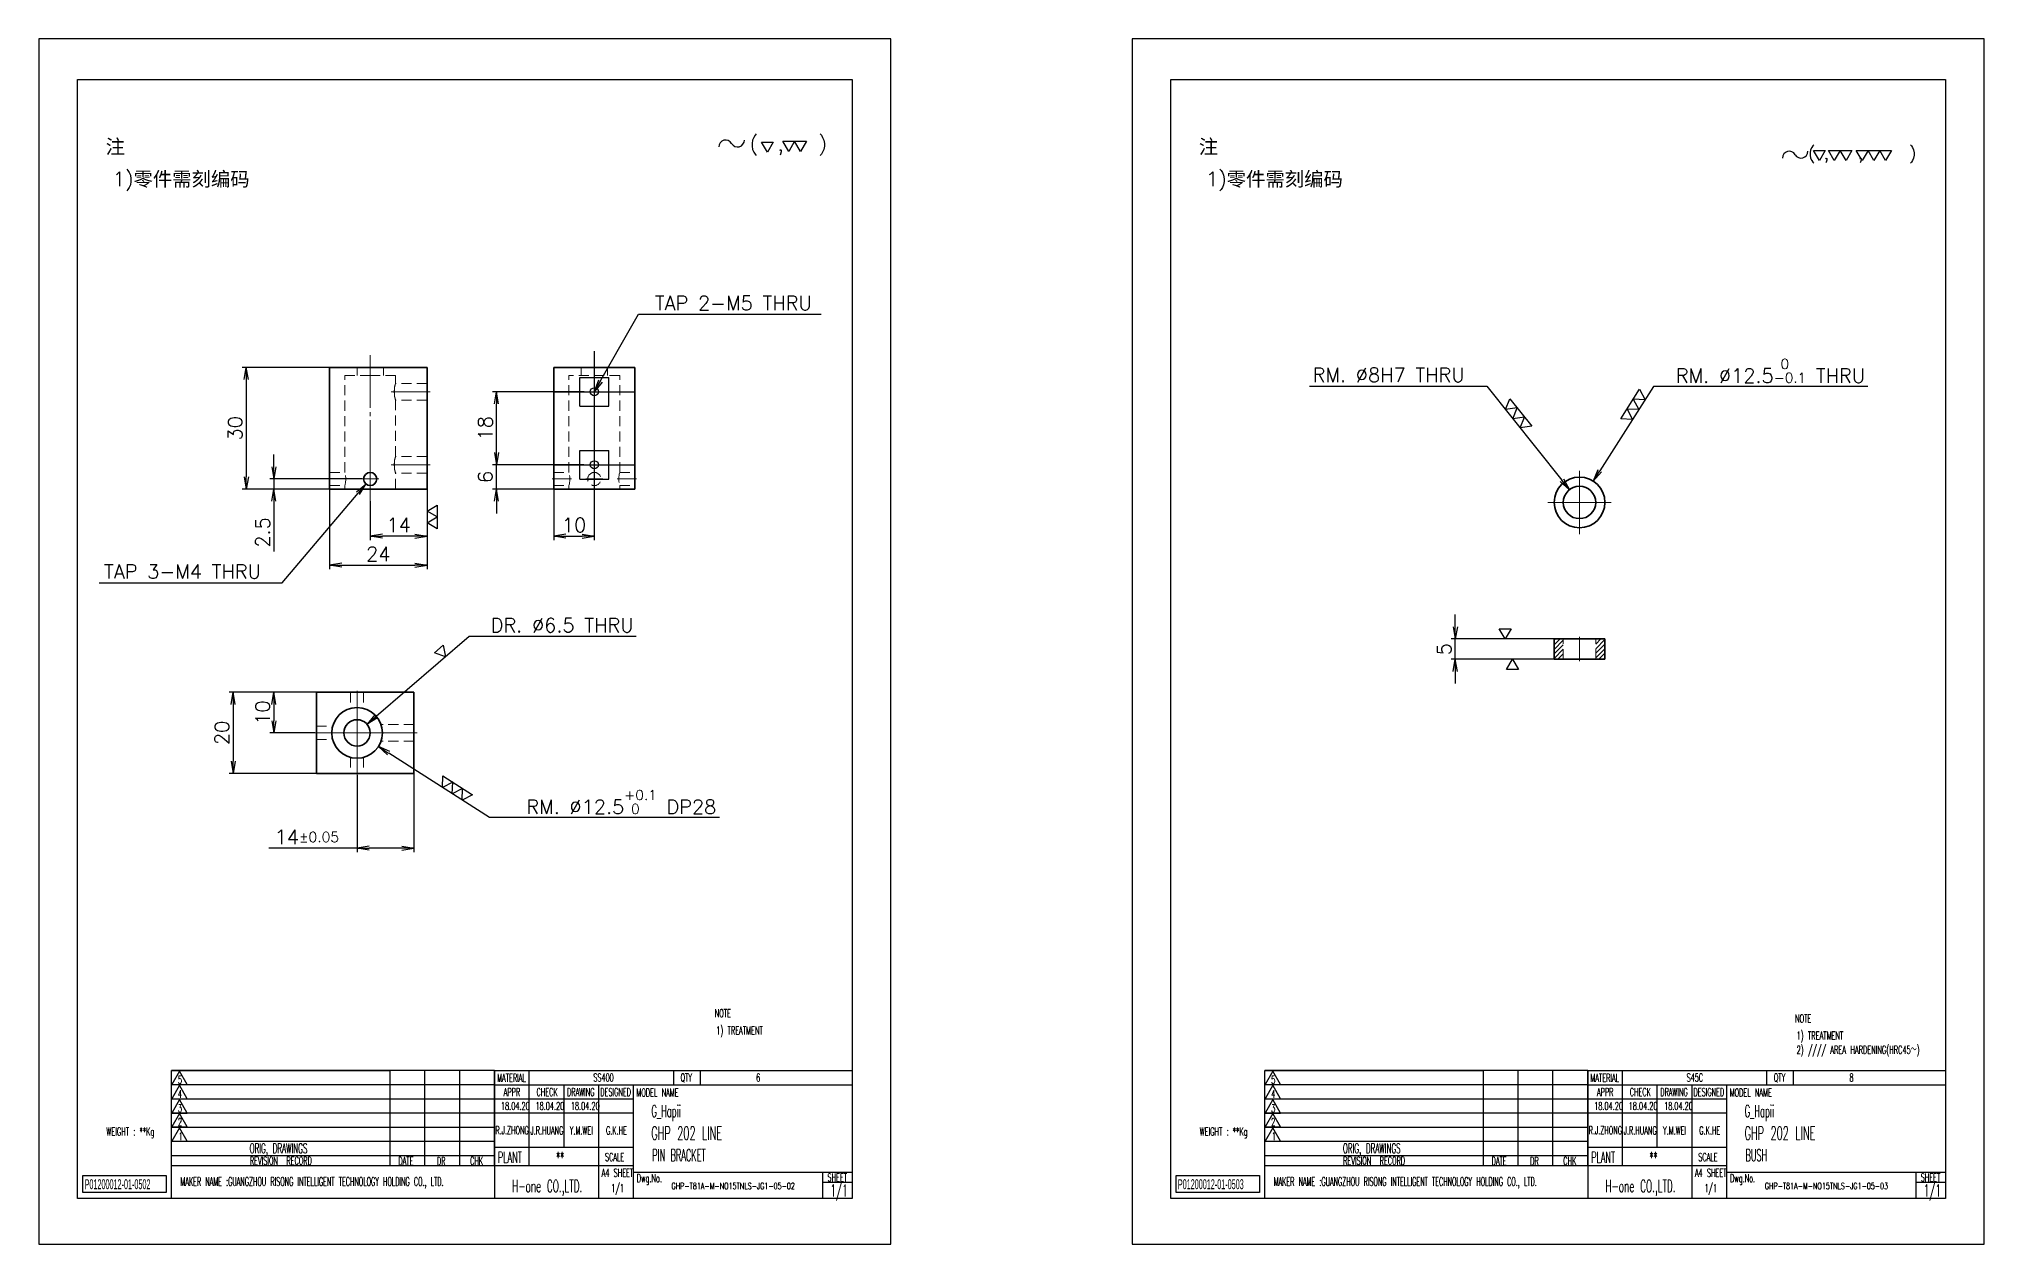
# Model space of a CAD drawing. Header units: millimetres. Extents: x 9439 to 18429, y 1498 to 3280.
# Drawn here: x 12506.3 to 12985.8, y 1498.1 to 1795.1 of the extents above; entities that cross this region are included whole.
import ezdxf
from ezdxf.enums import TextEntityAlignment as Align

# ---------------------------------------------------------------- set-up
doc = ezdxf.new("R2010")
doc.units = ezdxf.units.MM
doc.linetypes.add('CENTER-HOKUTO', pattern=[23, 20, -1, 1, -1])
doc.linetypes.add('HIDDEN-HOKUTO', pattern=[3.8, 2.5, -1.3])
doc.layers.add('AM_7', color=2, linetype='CENTER-HOKUTO', lineweight=30)
doc.layers.add('AM_HID', color=1, linetype='HIDDEN-HOKUTO', lineweight=25)
doc.layers.add('title_frame', color=7, linetype='Continuous')
doc.layers.add('word_dim', color=253, linetype='Continuous')
doc.styles.add('MX_NOTE_STANDARD', font='txt.shx', dxfattribs={"bigfont": 'bigfont.shx'})
doc.styles.get("Standard").update_dxf_attribs({"font": 'romans.shx', "bigfont": 'bigfont.shx'})
doc.dimstyles.new('RS1-1', dxfattribs={"dimtxt": 3.5, "dimasz": 3, "dimexe": 1, "dimexo": 0, "dimgap": 1, "dimtad": 3, "dimdsep": 46, "dimtxsty": 'Standard', "dimblk1": 'OPEN', "dimblk2": 'OPEN', "dimsah": 1, "dimcen": 0, "dimclrd": 256, "dimclre": 256, "dimclrt": 3, "dimazin": 2, "dimtfac": 1, "dimtmove": 0, "dimatfit": 3, "dimldrblk": 'OPEN', "dimfxl": 0, "dimtolj": 1, "dimtzin": 0, "dimarcsym": 0})

# ---------------------------------------------------------------- blocks, each defined once
blk = doc.blocks.new('A$C0CE446BE')
at = {"layer": 'title_frame'}
for p, q in [((-167.83, 0), (-167.83, 31.5)), ((-167.83, 31.5), (-113.92, 31.5)), ((-88.2, 31.5), (-167.83, 31.5)), ((-165.84, 31.38), (-167.72, 28.05)), ((-163.97, 28.05), (-165.84, 31.38)), ((-113.92, 8), (-113.92, 31.5)), ((-105.35, 8), (-105.35, 31.5)), ((-105.35, 8), (-105.35, 31.5)), ((-96.78, 8), (-96.78, 31.5)), ((-96.78, 8), (-96.78, 31.5)), ((-88.2, 8), (-88.2, 31.5)), ((-88.2, 31.5), (-88.2, 0)), ((-88.2, 31.5), (-88.2, 0)), ((-88.2, 31.5), (0, 31.5)), ((-79.62, 8), (-79.62, 31.5)), ((-44.1, 31.5), (-44.1, 28)), ((-37.53, 31.5), (-37.53, 28)), ((-113.92, 28), (-167.83, 28)), ((-88.2, 28), (-167.83, 28)), ((-113.92, 24.5), (-167.83, 24.5)), ((-88.2, 24.5), (-167.83, 24.5)), ((-167.72, 28.05), (-163.97, 28.05)), ((-165.84, 27.9), (-167.72, 24.58)), ((-167.72, 24.58), (-163.97, 24.58)), ((-165.84, 24.37), (-167.72, 21.05)), ((-163.97, 24.58), (-165.84, 27.9)), ((-163.97, 21.05), (-165.84, 24.37)), ((-88.2, 28), (0, 28)), ((-53.9, 24.5), (-88.2, 24.5)), ((-71.05, 12.6), (-71.05, 28)), ((-62.47, 0), (-62.47, 28)), ((-53.9, 0), (-53.9, 28)), ((-113.92, 21), (-167.83, 21)), ((-88.2, 21), (-167.83, 21)), ((-167.72, 21.05), (-163.97, 21.05)), ((-165.84, 20.96), (-167.72, 17.63)), ((-163.97, 17.63), (-165.84, 20.96)), ((-53.9, 21), (-88.2, 21)), ((-113.92, 17.5), (-167.83, 17.5)), ((-88.2, 17.5), (-167.83, 17.5)), ((-167.72, 17.63), (-163.97, 17.63)), ((-165.84, 17.43), (-167.72, 14.1)), ((-163.97, 14.1), (-165.84, 17.43)), ((-113.92, 14), (-167.83, 14)), ((-88.2, 14), (-167.83, 14)), ((-113.92, 10.5), (-167.83, 10.5)), ((-88.2, 10.5), (-167.83, 10.5)), ((-167.72, 14.1), (-163.97, 14.1)), ((-88.2, 12.6), (-53.9, 12.6)), ((-88.2, 8), (-167.83, 8)), ((-53.9, 8), (-88.2, 8)), ((-53.9, 6.5), (0, 6.5)), ((-7.35, 6.5), (-7.35, 0)), ((0, 0), (-167.83, 0)), ((-7.35, 4), (0, 4))]:
    blk.add_line(p, q, dxfattribs=at)
at = {"layer": 'title_frame', "color": 3, "style": 'MX_NOTE_STANDARD', "width": 0.5341}
for s, height, p in [('5', 1.92, (-166.24, 28.28)), ('MATERIAL', 1.973, (-87.53, 28.71)), ('QTY', 1.973, (-42.33, 28.8)), ('4', 1.92, (-166.24, 24.8)), ('APPR', 1.973, (-85.93, 25.24)), ('CHECK', 1.973, (-77.84, 25.24)), ('DRAWING', 1.973, (-70.32, 25.24)), ('DESIGNED', 1.973, (-62.13, 25.24)), ('MODEL NAME', 1.973, (-53.2, 25.09)), ('3', 1.92, (-166.24, 21.27)), ('2', 1.92, (-166.24, 17.86)), ('1', 1.92, (-166.04, 14.33)), ('ORIG, DRAWINGS', 2.4112, (-148.55, 11.16)), ('REVISION  RECORD', 1.9728, (-148.5, 8.32)), ('DATE', 1.973, (-111.89, 8.24)), ('DR', 1.973, (-102.39, 8.23)), ('CHK', 1.973, (-94.22, 8.27)), ('SCALE', 1.973, (-60.95, 9.22)), ('MAKER NAME :GUANGZHOU RISONG INTELLIGENT TECHNOLOGY HOLDING CO., LTD.', 2.16, (-165.6, 3.07)), ('A4 SHEET', 1.973, (-61.77, 5.32))]:
    blk.add_text(s, height=height, dxfattribs=at).set_placement(p)
blk = doc.blocks.new('A$C4356167B')
at = {"layer": 'word_dim', "ltscale": 2}
blk.add_blockref('A$C0CE446BE', (0, 0), dxfattribs=at)
at = {"layer": 'title_frame', "color": 3, "style": 'MX_NOTE_STANDARD', "width": 0.5341}
for s, height, p in [('PLANT', 2.74, (-87.36, 8.77)), ('Dwg.No.', 1.973, (-53.11, 3.98))]:
    blk.add_text(s, height=height, dxfattribs=at).set_placement(p)
blk = doc.blocks.new('_Open')
at = {"color": 0, "lineweight": -2}
for p, q in [((-1, 0.17), (0, 0)), ((-1, -0.17), (0, 0)), ((0, 0), (-1, 0))]:
    blk.add_line(p, q, dxfattribs=at)
blk = doc.blocks.new('*D44')
at = {"layer": 'DEFPOINTS', "color": 0, "linetype": 'Continuous', "ltscale": 2}
for p in [(12883.56, 1684.02), (12888.55, 1677.77)]:
    blk.add_point(p, dxfattribs=at)
at = {"layer": 'word_dim', "linetype": 'Continuous', "lineweight": -2, "ltscale": 2}
for p, q in [((12819.49, 1709.57), (12863.19, 1709.57)), ((12863.19, 1709.57), (12881.69, 1686.37))]:
    blk.add_line(p, q, dxfattribs=at)
at = {"layer": 'word_dim', "linetype": 'Continuous', "lineweight": -2, "ltscale": 2, "xscale": 3, "yscale": 3, "zscale": 3, "rotation": 308.5687595008991}
blk.add_blockref('_Open', (12883.56, 1684.02), dxfattribs=at)
at = {"layer": 'word_dim', "color": 3, "linetype": 'Continuous', "ltscale": 2, "insert": (12839.01, 1712.32), "char_height": 3.5, "attachment_point": 5}
blk.add_mtext('\\A1;RM. ∅8H7 THRU', dxfattribs=at)
blk = doc.blocks.new('shiage3')
at = {"layer": 'word_dim', "color": 3, "linetype": 'Continuous'}
for p, q in [((-1.44, 2.5), (7.22, 2.5)), ((0, 0), (-1.44, 2.5)), ((1.44, 2.5), (0, 0)), ((2.89, 0), (1.44, 2.5)), ((4.33, 2.5), (2.89, 0)), ((5.77, 0), (4.33, 2.5)), ((7.22, 2.5), (5.77, 0))]:
    blk.add_line(p, q, dxfattribs=at)
blk = doc.blocks.new('*D45')
at = {"layer": 'DEFPOINTS', "color": 0, "linetype": 'Continuous', "ltscale": 2}
for p in [(12855.43, 1647.25), (12879.81, 1647.25), (12879.81, 1642.25)]:
    blk.add_point(p, dxfattribs=at)
at = {"layer": 'word_dim', "linetype": 'Continuous', "lineweight": -2, "ltscale": 2}
for p, q in [((12855.43, 1650.25), (12855.43, 1653.25)), ((12879.81, 1647.25), (12854.43, 1647.25)), ((12855.43, 1642.25), (12855.43, 1647.25)), ((12879.81, 1642.25), (12854.43, 1642.25)), ((12855.43, 1639.25), (12855.43, 1636.25))]:
    blk.add_line(p, q, dxfattribs=at)
at = {"layer": 'word_dim', "linetype": 'Continuous', "lineweight": -2, "ltscale": 2, "xscale": 3, "yscale": 3, "zscale": 3}
for p, rotation in [((12855.43, 1647.25), 270), ((12855.43, 1642.25), 90)]:
    blk.add_blockref('_Open', p, dxfattribs=dict(at, rotation=rotation))
at = {"layer": 'word_dim', "color": 3, "linetype": 'Continuous', "ltscale": 2, "insert": (12852.68, 1644.75), "char_height": 3.5, "attachment_point": 5, "rotation": 90}
blk.add_mtext('\\A1;5', dxfattribs=at)
blk = doc.blocks.new('shiage0')
at = {"layer": 'word_dim', "color": 3, "linetype": 'Continuous'}
for centre, start, end in [((1.69, 0), 30, 180), ((4.61, 1.69), 210, 0)]:
    blk.add_arc(centre, 1.69, start, end, dxfattribs=at)
blk = doc.blocks.new('10')
at = {"layer": 'title_frame', "color": 3, "linetype": 'Continuous'}
for points in [[(9.63, 2.65), (8.18, 5.15), (11.07, 5.15)], [(13.31, 2.65), (11.86, 5.15), (17.64, 5.15), (16.2, 2.65), (14.75, 5.15)], [(20.17, 2.65), (18.73, 5.15), (27.4, 5.15), (25.95, 2.65), (24.51, 5.15), (23.06, 2.65), (21.62, 5.15)]]:
    blk.add_lwpolyline(points, close=True, dxfattribs=at)
blk.add_blockref('shiage0', (0.52, 3.24), dxfattribs=at)
blk.add_text('( ,   ,     )', height=3, dxfattribs=at).set_placement((6.84, 2.97))
blk = doc.blocks.new('*D67')
at = {"layer": 'DEFPOINTS', "color": 0, "linetype": 'Continuous', "ltscale": 2}
for p in [(12889.42, 1686.16), (12882.69, 1675.62)]:
    blk.add_point(p, dxfattribs=at)
at = {"layer": 'word_dim', "linetype": 'Continuous', "lineweight": -2, "ltscale": 2}
for p, q in [((12904.27, 1709.46), (12891.03, 1688.69)), ((12957.15, 1709.46), (12904.27, 1709.46))]:
    blk.add_line(p, q, dxfattribs=at)
at = {"layer": 'word_dim', "linetype": 'Continuous', "lineweight": -2, "ltscale": 2, "xscale": 3, "yscale": 3, "zscale": 3, "rotation": 237.475317692293}
blk.add_blockref('_Open', (12889.42, 1686.16), dxfattribs=at)
at = {"layer": 'word_dim', "color": 3, "linetype": 'Continuous', "ltscale": 2, "insert": (12933.12, 1713.32), "char_height": 3.5, "attachment_point": 5}
blk.add_mtext('RM. ∅12.5{\\H2.450000;\\S 0^ -0.1;} THRU', dxfattribs=at)
blk = doc.blocks.new('*D72')
at = {"layer": 'DEFPOINTS', "color": 0, "linetype": 'Continuous', "ltscale": 2}
for p in [(12577.97, 1714.17), (12557.43, 1684.17), (12577.97, 1684.17)]:
    blk.add_point(p, dxfattribs=at)
at = {"layer": 'word_dim', "linetype": 'Continuous', "lineweight": -2, "ltscale": 2}
for p, q in [((12577.97, 1714.17), (12556.43, 1714.17)), ((12557.43, 1711.17), (12557.43, 1687.17)), ((12577.97, 1684.17), (12556.43, 1684.17))]:
    blk.add_line(p, q, dxfattribs=at)
at = {"layer": 'word_dim', "linetype": 'Continuous', "lineweight": -2, "ltscale": 2, "xscale": 3, "yscale": 3, "zscale": 3}
for p, rotation in [((12557.43, 1714.17), 90), ((12557.43, 1684.17), 270)]:
    blk.add_blockref('_Open', p, dxfattribs=dict(at, rotation=rotation))
at = {"layer": 'word_dim', "color": 3, "linetype": 'Continuous', "ltscale": 2, "insert": (12554.68, 1699.17), "char_height": 3.5, "attachment_point": 5, "rotation": 90}
blk.add_mtext('\\A1;30', dxfattribs=at)
blk = doc.blocks.new('*D73')
at = {"layer": 'DEFPOINTS', "color": 0, "linetype": 'Continuous', "ltscale": 2}
for p in [(12577.97, 1684.17), (12601.97, 1684.17), (12601.97, 1665.43)]:
    blk.add_point(p, dxfattribs=at)
at = {"layer": 'word_dim', "linetype": 'Continuous', "lineweight": -2, "ltscale": 2}
for p, q in [((12577.97, 1684.17), (12577.97, 1664.43)), ((12601.97, 1684.17), (12601.97, 1664.43)), ((12580.97, 1665.43), (12598.97, 1665.43))]:
    blk.add_line(p, q, dxfattribs=at)
at = {"layer": 'word_dim', "linetype": 'Continuous', "lineweight": -2, "ltscale": 2, "xscale": 3, "yscale": 3, "zscale": 3, "rotation": 180}
blk.add_blockref('_Open', (12577.97, 1665.43), dxfattribs=at)
at = {"layer": 'word_dim', "linetype": 'Continuous', "lineweight": -2, "ltscale": 2, "xscale": 3, "yscale": 3, "zscale": 3}
blk.add_blockref('_Open', (12601.97, 1665.43), dxfattribs=at)
at = {"layer": 'word_dim', "color": 3, "linetype": 'Continuous', "ltscale": 2, "insert": (12589.97, 1668.18), "char_height": 3.5, "attachment_point": 5}
blk.add_mtext('\\A1;24', dxfattribs=at)
blk = doc.blocks.new('*D74')
at = {"layer": 'DEFPOINTS', "color": 0, "linetype": 'Continuous', "ltscale": 2}
for p in [(12574.73, 1634.1), (12554.18, 1614.1), (12574.73, 1614.1)]:
    blk.add_point(p, dxfattribs=at)
at = {"layer": 'word_dim', "linetype": 'Continuous', "lineweight": -2, "ltscale": 2}
for p, q in [((12574.73, 1634.1), (12553.18, 1634.1)), ((12554.18, 1631.1), (12554.18, 1617.1)), ((12574.73, 1614.1), (12553.18, 1614.1))]:
    blk.add_line(p, q, dxfattribs=at)
at = {"layer": 'word_dim', "linetype": 'Continuous', "lineweight": -2, "ltscale": 2, "xscale": 3, "yscale": 3, "zscale": 3}
for p, rotation in [((12554.18, 1634.1), 90), ((12554.18, 1614.1), 270)]:
    blk.add_blockref('_Open', p, dxfattribs=dict(at, rotation=rotation))
at = {"layer": 'word_dim', "color": 3, "linetype": 'Continuous', "ltscale": 2, "insert": (12551.43, 1624.1), "char_height": 3.5, "attachment_point": 5, "rotation": 90}
blk.add_mtext('\\A1;20', dxfattribs=at)
blk = doc.blocks.new('*D75')
at = {"layer": 'DEFPOINTS', "color": 0, "linetype": 'Continuous', "ltscale": 2}
for p in [(12564.22, 1684.17), (12577.97, 1684.17), (12585.87, 1686.67)]:
    blk.add_point(p, dxfattribs=at)
at = {"layer": 'word_dim', "linetype": 'Continuous', "lineweight": -2, "ltscale": 2}
for p, q in [((12564.22, 1689.67), (12564.22, 1692.67)), ((12585.87, 1686.67), (12563.22, 1686.67)), ((12577.97, 1684.17), (12563.22, 1684.17)), ((12564.22, 1686.67), (12564.22, 1684.17)), ((12564.22, 1681.17), (12564.22, 1668.84))]:
    blk.add_line(p, q, dxfattribs=at)
at = {"layer": 'word_dim', "linetype": 'Continuous', "lineweight": -2, "ltscale": 2, "xscale": 3, "yscale": 3, "zscale": 3}
for p, rotation in [((12564.22, 1686.67), 270), ((12564.22, 1684.17), 90)]:
    blk.add_blockref('_Open', p, dxfattribs=dict(at, rotation=rotation))
at = {"layer": 'word_dim', "color": 3, "linetype": 'Continuous', "ltscale": 2, "insert": (12561.47, 1673.5), "char_height": 3.5, "attachment_point": 5, "rotation": 90}
blk.add_mtext('\\A1;2.5', dxfattribs=at)
blk = doc.blocks.new('*D76')
at = {"layer": 'DEFPOINTS', "color": 0, "linetype": 'Continuous', "ltscale": 2}
for p in [(12601.97, 1684.17), (12587.97, 1681.17), (12587.97, 1672.59)]:
    blk.add_point(p, dxfattribs=at)
at = {"layer": 'word_dim', "linetype": 'Continuous', "lineweight": -2, "ltscale": 2}
for p, q in [((12601.97, 1684.17), (12601.97, 1671.59)), ((12587.97, 1681.17), (12587.97, 1671.59)), ((12598.97, 1672.59), (12590.97, 1672.59))]:
    blk.add_line(p, q, dxfattribs=at)
at = {"layer": 'word_dim', "linetype": 'Continuous', "lineweight": -2, "ltscale": 2, "xscale": 3, "yscale": 3, "zscale": 3, "rotation": 180}
blk.add_blockref('_Open', (12587.97, 1672.59), dxfattribs=at)
at = {"layer": 'word_dim', "linetype": 'Continuous', "lineweight": -2, "ltscale": 2, "xscale": 3, "yscale": 3, "zscale": 3}
blk.add_blockref('_Open', (12601.97, 1672.59), dxfattribs=at)
at = {"layer": 'word_dim', "color": 3, "linetype": 'Continuous', "ltscale": 2, "insert": (12594.97, 1675.34), "char_height": 3.5, "attachment_point": 5}
blk.add_mtext('\\A1;14', dxfattribs=at)
blk = doc.blocks.new('*D77')
at = {"layer": 'DEFPOINTS', "color": 0, "linetype": 'Continuous', "ltscale": 2}
for p in [(12589.02, 1687.91), (12586.92, 1685.43)]:
    blk.add_point(p, dxfattribs=at)
at = {"layer": 'word_dim', "linetype": 'Continuous', "lineweight": -2, "ltscale": 2}
for p, q in [((12566.3, 1661.11), (12584.98, 1683.15)), ((12521.19, 1661.11), (12566.3, 1661.11))]:
    blk.add_line(p, q, dxfattribs=at)
at = {"layer": 'word_dim', "linetype": 'Continuous', "lineweight": -2, "ltscale": 2, "xscale": 3, "yscale": 3, "zscale": 3, "rotation": 49.70920562624523}
blk.add_blockref('_Open', (12586.92, 1685.43), dxfattribs=at)
at = {"layer": 'word_dim', "color": 3, "linetype": 'Continuous', "ltscale": 2, "insert": (12541.7, 1663.86), "char_height": 3.5, "attachment_point": 5}
blk.add_mtext('\\A1;TAP 3-M4 THRU', dxfattribs=at)
blk = doc.blocks.new('*D78')
at = {"layer": 'DEFPOINTS', "color": 0, "linetype": 'Continuous', "ltscale": 2}
for p in [(12633.21, 1690.88), (12643.21, 1682.29), (12643.21, 1672.59)]:
    blk.add_point(p, dxfattribs=at)
at = {"layer": 'word_dim', "linetype": 'Continuous', "lineweight": -2, "ltscale": 2}
for p, q in [((12633.21, 1690.88), (12633.21, 1671.59)), ((12643.21, 1682.29), (12643.21, 1671.59)), ((12636.21, 1672.59), (12640.21, 1672.59))]:
    blk.add_line(p, q, dxfattribs=at)
at = {"layer": 'word_dim', "linetype": 'Continuous', "lineweight": -2, "ltscale": 2, "xscale": 3, "yscale": 3, "zscale": 3, "rotation": 180}
blk.add_blockref('_Open', (12633.21, 1672.59), dxfattribs=at)
at = {"layer": 'word_dim', "linetype": 'Continuous', "lineweight": -2, "ltscale": 2, "xscale": 3, "yscale": 3, "zscale": 3}
blk.add_blockref('_Open', (12643.21, 1672.59), dxfattribs=at)
at = {"layer": 'word_dim', "color": 3, "linetype": 'Continuous', "ltscale": 2, "insert": (12638.21, 1675.34), "char_height": 3.5, "attachment_point": 5}
blk.add_mtext('\\A1;10', dxfattribs=at)
blk = doc.blocks.new('*D79')
at = {"layer": 'DEFPOINTS', "color": 0, "linetype": 'Continuous', "ltscale": 2}
for p in [(12619.09, 1708.17), (12640.74, 1708.17), (12640.59, 1690.17)]:
    blk.add_point(p, dxfattribs=at)
at = {"layer": 'word_dim', "linetype": 'Continuous', "lineweight": -2, "ltscale": 2}
for p, q in [((12640.74, 1708.17), (12618.09, 1708.17)), ((12619.09, 1693.17), (12619.09, 1705.17)), ((12640.59, 1690.17), (12618.09, 1690.17))]:
    blk.add_line(p, q, dxfattribs=at)
at = {"layer": 'word_dim', "linetype": 'Continuous', "lineweight": -2, "ltscale": 2, "xscale": 3, "yscale": 3, "zscale": 3}
for p, rotation in [((12619.09, 1708.17), 90), ((12619.09, 1690.17), 270)]:
    blk.add_blockref('_Open', p, dxfattribs=dict(at, rotation=rotation))
at = {"layer": 'word_dim', "color": 3, "linetype": 'Continuous', "ltscale": 2, "insert": (12616.34, 1699.17), "char_height": 3.5, "attachment_point": 5, "rotation": 90}
blk.add_mtext('\\A1;18', dxfattribs=at)
blk = doc.blocks.new('*D69')
at = {"layer": 'DEFPOINTS', "color": 0, "linetype": 'Continuous', "ltscale": 2}
for p in [(12619.09, 1690.17), (12640.53, 1690.17), (12633.21, 1684.17)]:
    blk.add_point(p, dxfattribs=at)
at = {"layer": 'word_dim', "linetype": 'Continuous', "lineweight": -2, "ltscale": 2}
for p, q in [((12619.09, 1693.17), (12619.09, 1696.17)), ((12640.53, 1690.17), (12618.09, 1690.17)), ((12619.09, 1684.17), (12619.09, 1690.17)), ((12633.21, 1684.17), (12618.09, 1684.17)), ((12619.09, 1681.17), (12619.09, 1678.17))]:
    blk.add_line(p, q, dxfattribs=at)
at = {"layer": 'word_dim', "linetype": 'Continuous', "lineweight": -2, "ltscale": 2, "xscale": 3, "yscale": 3, "zscale": 3}
for p, rotation in [((12619.09, 1690.17), 270), ((12619.09, 1684.17), 90)]:
    blk.add_blockref('_Open', p, dxfattribs=dict(at, rotation=rotation))
at = {"layer": 'word_dim', "color": 3, "linetype": 'Continuous', "ltscale": 2, "insert": (12616.34, 1687.17), "char_height": 3.5, "attachment_point": 5, "rotation": 90}
blk.add_mtext('\\A1;6', dxfattribs=at)
blk = doc.blocks.new('MARK_M5BOLT')
at = {"color": 3, "linetype": 'Continuous'}
for p, q in [((-1.77, -1.77), (-1.77, 1.77)), ((-1.77, 1.77), (1.77, 1.77)), ((1.77, -1.77), (1.77, 1.77)), ((-1.77, -1.77), (1.77, -1.77))]:
    blk.add_line(p, q, dxfattribs=at)
blk.add_circle((0, 0), 0.5, dxfattribs=at)
blk = doc.blocks.new('MARK_CENTER')
at = {"color": 2, "linetype": 'CENTER-HOKUTO'}
for p, q in [((0, 10), (0, -10)), ((-10, 0), (10, 0))]:
    blk.add_line(p, q, dxfattribs=at)
blk = doc.blocks.new('*D70')
at = {"layer": 'DEFPOINTS', "color": 0, "linetype": 'Continuous', "ltscale": 2}
for p in [(12584.73, 1613.7), (12598.73, 1614.1), (12584.73, 1595.68)]:
    blk.add_point(p, dxfattribs=at)
at = {"layer": 'word_dim', "linetype": 'Continuous', "lineweight": -2, "ltscale": 2}
for p, q in [((12584.73, 1613.7), (12584.73, 1594.68)), ((12598.73, 1614.1), (12598.73, 1594.68)), ((12584.73, 1595.68), (12562.98, 1595.68)), ((12595.73, 1595.68), (12587.73, 1595.68))]:
    blk.add_line(p, q, dxfattribs=at)
at = {"layer": 'word_dim', "linetype": 'Continuous', "lineweight": -2, "ltscale": 2, "xscale": 3, "yscale": 3, "zscale": 3, "rotation": 180}
blk.add_blockref('_Open', (12584.73, 1595.68), dxfattribs=at)
at = {"layer": 'word_dim', "linetype": 'Continuous', "lineweight": -2, "ltscale": 2, "xscale": 3, "yscale": 3, "zscale": 3}
blk.add_blockref('_Open', (12598.73, 1595.68), dxfattribs=at)
at = {"layer": 'word_dim', "color": 3, "linetype": 'Continuous', "ltscale": 2, "insert": (12572.35, 1598.43), "char_height": 3.5, "attachment_point": 5}
blk.add_mtext('\\A1;14{\\H0.715x;%%p0.05}', dxfattribs=at)
blk = doc.blocks.new('*D71')
at = {"layer": 'DEFPOINTS', "color": 0, "linetype": 'Continuous', "ltscale": 2}
for p in [(12574.73, 1634.1), (12564.2, 1624.1), (12574.33, 1624.1)]:
    blk.add_point(p, dxfattribs=at)
at = {"layer": 'word_dim', "linetype": 'Continuous', "lineweight": -2, "ltscale": 2}
for p, q in [((12574.73, 1634.1), (12563.2, 1634.1)), ((12564.2, 1631.1), (12564.2, 1627.1)), ((12574.33, 1624.1), (12563.2, 1624.1))]:
    blk.add_line(p, q, dxfattribs=at)
at = {"layer": 'word_dim', "linetype": 'Continuous', "lineweight": -2, "ltscale": 2, "xscale": 3, "yscale": 3, "zscale": 3}
for p, rotation in [((12564.2, 1634.1), 90), ((12564.2, 1624.1), 270)]:
    blk.add_blockref('_Open', p, dxfattribs=dict(at, rotation=rotation))
at = {"layer": 'word_dim', "color": 3, "linetype": 'Continuous', "ltscale": 2, "insert": (12561.45, 1629.1), "char_height": 3.5, "attachment_point": 5, "rotation": 90}
blk.add_mtext('\\A1;10', dxfattribs=at)
blk = doc.blocks.new('11')
at = {"layer": 'title_frame', "color": 3, "linetype": 'Continuous'}
for points in [[(15.1, 3.38), (13.66, 5.88), (16.55, 5.88)], [(20.38, 3.57), (18.93, 6.07), (24.71, 6.07), (23.27, 3.57), (21.82, 6.07)]]:
    blk.add_lwpolyline(points, close=True, dxfattribs=at)
blk.add_blockref('shiage0', (3.13, 4.67), dxfattribs=at)
blk.add_text('(  ,   )', height=3.5, dxfattribs=at).set_placement((10.71, 3.7))
blk = doc.blocks.new('*D68')
at = {"layer": 'DEFPOINTS', "color": 0, "linetype": 'Continuous', "ltscale": 2}
for p in [(12579.46, 1627.47), (12589.99, 1620.73)]:
    blk.add_point(p, dxfattribs=at)
at = {"layer": 'word_dim', "linetype": 'Continuous', "lineweight": -2, "ltscale": 2}
for p, q in [((12617.34, 1603.23), (12592.52, 1619.11)), ((12674.06, 1603.23), (12617.34, 1603.23))]:
    blk.add_line(p, q, dxfattribs=at)
at = {"layer": 'word_dim', "linetype": 'Continuous', "lineweight": -2, "ltscale": 2, "xscale": 3, "yscale": 3, "zscale": 3, "rotation": 147.3821685483726}
blk.add_blockref('_Open', (12589.99, 1620.73), dxfattribs=at)
at = {"layer": 'word_dim', "color": 3, "linetype": 'Continuous', "ltscale": 2, "insert": (12649.86, 1607.08), "char_height": 3.5, "attachment_point": 5}
blk.add_mtext('RM. ∅12.5{\\H2.450000;\\S+0.1^  0;} DP28', dxfattribs=at)
blk = doc.blocks.new('*D106')
at = {"layer": 'DEFPOINTS', "color": 0, "linetype": 'Continuous', "ltscale": 2}
for p in [(12587.19, 1626.22), (12582.27, 1621.98)]:
    blk.add_point(p, dxfattribs=at)
at = {"layer": 'word_dim', "linetype": 'Continuous', "lineweight": -2, "ltscale": 2}
for p, q in [((12612.34, 1647.88), (12589.46, 1628.17)), ((12653.54, 1647.88), (12612.34, 1647.88))]:
    blk.add_line(p, q, dxfattribs=at)
at = {"layer": 'word_dim', "linetype": 'Continuous', "lineweight": -2, "ltscale": 2, "xscale": 3, "yscale": 3, "zscale": 3, "rotation": 220.7308954447989}
blk.add_blockref('_Open', (12587.19, 1626.22), dxfattribs=at)
at = {"layer": 'word_dim', "color": 3, "linetype": 'Continuous', "ltscale": 2, "insert": (12635.28, 1650.63), "char_height": 3.5, "attachment_point": 5}
blk.add_mtext('\\A1;DR. ∅6.5 THRU', dxfattribs=at)
blk = doc.blocks.new('shiage1')
at = {"layer": 'word_dim', "color": 3, "linetype": 'Continuous'}
for p, q in [((0, 0), (-1.44, 2.5)), ((-1.44, 2.5), (1.44, 2.5)), ((1.44, 2.5), (0, 0))]:
    blk.add_line(p, q, dxfattribs=at)

msp = doc.modelspace()

# ---------------------------------------------------------------- hatches: boundary and pattern name
at = {"layer": 'word_dim', "linetype": 'Continuous', "ltscale": 2}
h = msp.add_hatch(dxfattribs=at)
h.set_pattern_fill('ANSI31', color=256, scale=0.25, style=0)
h.set_pattern_definition([(45, (0, -8.6722), (-0.561266008, 0.561266008), [])])
h.paths.add_polyline_path([(12882.055, 1647.255), (12879.805, 1647.255), (12879.805, 1642.255), (12882.055, 1642.255)])
h.paths.add_polyline_path([(12892.305, 1647.255), (12890.055, 1647.255), (12890.055, 1642.255), (12892.305, 1642.255)])

# ---------------------------------------------------------------- linework, layer by layer
at = {"color": 7, "lineweight": 35}
for p, q in [((12577.973, 1714.171), (12601.973, 1714.171)), ((12577.973, 1684.171), (12577.973, 1714.171)), ((12601.973, 1714.171), (12601.973, 1684.171)), ((12633.213, 1714.171), (12633.213, 1684.171)), ((12633.213, 1714.171), (12653.213, 1714.171)), ((12653.213, 1714.171), (12653.213, 1684.171)), ((12601.973, 1684.171), (12577.973, 1684.171)), ((12633.213, 1684.171), (12653.213, 1684.171)), ((12598.729, 1634.096), (12574.729, 1634.096)), ((12574.729, 1634.096), (12574.729, 1614.096)), ((12598.729, 1634.096), (12598.729, 1614.096)), ((12598.729, 1614.096), (12574.729, 1614.096))]:
    msp.add_line(p, q, dxfattribs=at)
at = {"color": 7, "lineweight": 35, "ltscale": 0.125}
for p, q in [((12879.805, 1642.255), (12879.805, 1647.255)), ((12892.305, 1642.255), (12892.305, 1647.255))]:
    msp.add_line(p, q, dxfattribs=at)
at = {"color": 7, "lineweight": 35, "ltscale": 0.3}
for p, q in [((12892.305, 1647.255), (12879.805, 1647.255)), ((12892.305, 1642.255), (12879.805, 1642.255))]:
    msp.add_line(p, q, dxfattribs=at)
at = {"color": 7, "lineweight": 35}
for centre, radius in [((12587.973, 1686.671), 1.621), ((12886.055, 1680.895), 6.25), ((12886.055, 1680.895), 4), ((12584.729, 1624.096), 6.25), ((12584.729, 1624.096), 3.25)]:
    msp.add_circle(centre, radius, dxfattribs=at)
at = {"layer": 'AM_7', "color": 2, "lineweight": 13}
for p, q in [((12587.973, 1681.171), (12587.973, 1717.171)), ((12643.213, 1681.171), (12643.213, 1717.171)), ((12602.779, 1708.171), (12593.103, 1708.171)), ((12645.9, 1708.171), (12640.526, 1708.171)), ((12643.213, 1710.858), (12643.213, 1705.484)), ((12643.213, 1692.858), (12643.213, 1687.484)), ((12587.973, 1688.779), (12587.973, 1684.564)), ((12602.779, 1690.171), (12593.103, 1690.171)), ((12645.9, 1690.171), (12640.526, 1690.171)), ((12643.213, 1688.779), (12643.213, 1684.564)), ((12886.055, 1688.695), (12886.055, 1673.095)), ((12577.577, 1686.671), (12582.332, 1686.671)), ((12590.08, 1686.671), (12585.865, 1686.671)), ((12632.817, 1686.671), (12637.572, 1686.671)), ((12645.32, 1686.671), (12641.106, 1686.671)), ((12648.854, 1686.671), (12653.609, 1686.671)), ((12893.855, 1680.895), (12878.255, 1680.895)), ((12886.055, 1641.755), (12886.055, 1647.755)), ((12584.729, 1634.493), (12584.729, 1629.736)), ((12584.729, 1632.221), (12584.729, 1615.971)), ((12574.332, 1624.096), (12579.089, 1624.096)), ((12592.854, 1624.096), (12576.604, 1624.096)), ((12599.529, 1624.096), (12589.929, 1624.096)), ((12584.729, 1618.456), (12584.729, 1613.699))]:
    msp.add_line(p, q, dxfattribs=at)
at = {"layer": 'AM_HID', "color": 1, "lineweight": 13}
for p, q in [((12587.973, 1712.171), (12581.723, 1712.171)), ((12581.723, 1688.292), (12581.723, 1712.171)), ((12584.723, 1712.171), (12584.723, 1714.171)), ((12594.223, 1712.171), (12587.973, 1712.171)), ((12591.223, 1712.171), (12591.223, 1714.171)), ((12594.223, 1710.238), (12594.223, 1712.171)), ((12636.963, 1688.292), (12636.963, 1712.171)), ((12649.463, 1712.171), (12636.963, 1712.171)), ((12639.963, 1712.171), (12639.963, 1714.171)), ((12646.463, 1712.171), (12646.463, 1714.171)), ((12649.463, 1688.292), (12649.463, 1712.171)), ((12593.973, 1709.271), (12593.973, 1707.071)), ((12593.973, 1709.271), (12593.973, 1707.071)), ((12601.973, 1710.238), (12594.223, 1710.238)), ((12601.973, 1706.104), (12594.223, 1706.104)), ((12594.223, 1692.238), (12594.223, 1706.104)), ((12577.973, 1688.292), (12581.723, 1688.292)), ((12593.973, 1691.271), (12593.973, 1689.071)), ((12593.973, 1691.271), (12593.973, 1689.071)), ((12601.973, 1692.238), (12594.223, 1692.238)), ((12601.973, 1688.104), (12594.223, 1688.104)), ((12594.223, 1684.171), (12594.223, 1688.104)), ((12633.213, 1688.292), (12636.963, 1688.292)), ((12649.463, 1688.292), (12653.213, 1688.292)), ((12577.973, 1685.05), (12581.723, 1685.05)), ((12581.723, 1684.171), (12581.723, 1685.05)), ((12633.213, 1685.05), (12636.963, 1685.05)), ((12636.963, 1684.171), (12636.963, 1685.05)), ((12649.463, 1684.171), (12649.463, 1685.05)), ((12649.463, 1685.05), (12653.213, 1685.05)), ((12882.055, 1642.255), (12882.055, 1647.255)), ((12890.055, 1642.255), (12890.055, 1647.255)), ((12583.108, 1634.096), (12583.108, 1630.132)), ((12586.35, 1634.096), (12586.35, 1630.132)), ((12574.729, 1625.717), (12578.693, 1625.717)), ((12590.665, 1626.052), (12590.729, 1626.163)), ((12590.665, 1626.052), (12590.729, 1626.163)), ((12590.729, 1626.163), (12590.729, 1625.846)), ((12590.729, 1626.163), (12590.729, 1625.846)), ((12598.729, 1626.163), (12590.729, 1626.163)), ((12598.729, 1626.163), (12590.729, 1626.163)), ((12574.729, 1622.475), (12578.693, 1622.475)), ((12590.665, 1622.14), (12590.729, 1622.029)), ((12590.665, 1622.14), (12590.729, 1622.029)), ((12590.729, 1622.346), (12590.729, 1622.029)), ((12590.729, 1622.346), (12590.729, 1622.029)), ((12598.729, 1622.029), (12590.729, 1622.029)), ((12598.729, 1622.029), (12590.729, 1622.029)), ((12583.108, 1618.06), (12583.108, 1614.096)), ((12586.35, 1618.06), (12586.35, 1614.096))]:
    msp.add_line(p, q, dxfattribs=at)
for centre, radius, start, end in [((12603.376, 1708.171), 9.467, 173.32806, 186.67305), ((12603.376, 1708.171), 9.467, 173.32695, 186.67194), ((12601.096, 1707.942), 7.246, 161.52764, 169.43124), ((12601.096, 1707.942), 7.246, 161.52764, 169.43124), ((12601.096, 1708.4), 7.246, 190.56876, 198.47236), ((12601.096, 1708.4), 7.246, 190.56876, 198.47236), ((12575.685, 1686.671), 6.25, 344.97089, 15.02864), ((12575.685, 1686.671), 6.25, 344.97136, 15.02911), ((12603.376, 1690.171), 9.467, 173.32806, 186.67305), ((12603.376, 1690.171), 9.467, 173.32695, 186.67194), ((12601.096, 1689.942), 7.246, 161.52764, 169.43124), ((12601.096, 1689.942), 7.246, 161.52764, 169.43124), ((12601.096, 1690.4), 7.246, 190.56876, 198.47236), ((12601.096, 1690.4), 7.246, 190.56876, 198.47236), ((12630.925, 1686.671), 6.25, 344.97136, 15.02911), ((12630.925, 1686.671), 6.25, 344.97136, 15.02911), ((12643.213, 1686.671), 1.621, 110.83564, 69.17071), ((12643.213, 1686.671), 1.621, 69.17071, 110.83564), ((12655.5, 1686.671), 6.25, 164.9709, 195.02864), ((12655.5, 1686.671), 6.25, 164.9709, 195.02864)]:
    msp.add_arc(centre, radius, start, end, dxfattribs=at)
at = {"layer": 'title_frame'}
for p, q in [((12515.804, 1785.121), (12706.804, 1785.121)), ((12515.804, 1509.371), (12515.804, 1785.121)), ((12520.804, 1785.121), (12706.804, 1785.121)), ((12706.804, 1785.121), (12706.804, 1509.371)), ((12785.283, 1785.121), (12976.283, 1785.121)), ((12785.283, 1509.371), (12785.283, 1785.121)), ((12790.283, 1785.121), (12976.283, 1785.121)), ((12976.283, 1785.121), (12976.283, 1509.371)), ((12618.604, 1540.871), (12618.604, 1537.371)), ((12888.083, 1540.871), (12888.083, 1537.371)), ((12517.158, 1515.061), (12537.685, 1515.061)), ((12517.158, 1510.861), (12517.158, 1515.061)), ((12537.685, 1510.861), (12517.158, 1510.861)), ((12537.685, 1515.061), (12537.685, 1510.861)), ((12786.637, 1515.061), (12807.165, 1515.061)), ((12786.637, 1510.861), (12786.637, 1515.061)), ((12807.165, 1510.861), (12786.637, 1510.861)), ((12807.165, 1515.061), (12807.165, 1510.861)), ((12706.804, 1509.371), (12515.804, 1509.371)), ((12706.804, 1509.371), (12652.904, 1509.371)), ((12706.804, 1509.371), (12652.904, 1509.371)), ((12976.283, 1509.371), (12785.283, 1509.371)), ((12976.283, 1509.371), (12922.383, 1509.371)), ((12976.283, 1509.371), (12922.383, 1509.371))]:
    msp.add_line(p, q, dxfattribs=at)
at = {"layer": 'title_frame', "color": 4}
for points in [[(12506.304, 1498.121), (12716.304, 1498.121), (12716.304, 1795.121), (12506.304, 1795.121)], [(12775.783, 1498.121), (12985.783, 1498.121), (12985.783, 1795.121), (12775.783, 1795.121)]]:
    msp.add_lwpolyline(points, close=True, dxfattribs=at)
at = {"layer": 'word_dim', "color": 3, "linetype": 'Continuous', "ltscale": 2}
for points in [[(12601.973, 1678.754), (12604.476, 1680.199), (12604.476, 1674.419), (12601.973, 1675.864), (12604.476, 1677.309)], [(12867.726, 1647.255), (12866.281, 1649.757), (12869.171, 1649.757)], [(12869.531, 1642.255), (12870.976, 1639.752), (12868.086, 1639.752)]]:
    msp.add_lwpolyline(points, close=True, dxfattribs=at)

# ---------------------------------------------------------------- block references
at = {"layer": 'word_dim', "linetype": 'Continuous', "ltscale": 2}
for name, p in [('11', (12670.774, 1763.829)), ('10', (12935.547, 1762.502))]:
    msp.add_blockref(name, p, dxfattribs=at)
at = {"layer": 'word_dim', "color": 2, "linetype": 'CENTER-HOKUTO', "ltscale": 2}
for p in [(12643.213, 1708.171), (12643.213, 1690.171)]:
    msp.add_blockref('MARK_CENTER', p, dxfattribs=at)
at = {"layer": 'word_dim', "color": 3, "linetype": 'Continuous', "ltscale": 2, "xscale": 2, "yscale": 2, "zscale": 2}
msp.add_blockref('MARK_M5BOLT', (12643.213, 1708.171), dxfattribs=at)
at = {"layer": 'word_dim', "color": 3, "linetype": 'Continuous', "ltscale": 2}
for name, p, rotation in [('shiage3', (12899.1, 1701.351), 57.47531769227821), ('shiage3', (12867.826, 1703.755), 308.5687595009048), ('shiage1', (12606.516, 1642.857), 40.73089544478481), ('shiage3', (12605.749, 1610.644), 327.3821685483836)]:
    msp.add_blockref(name, p, dxfattribs=dict(at, rotation=rotation))
at = {"layer": 'word_dim', "color": 3, "linetype": 'CENTER-HOKUTO', "ltscale": 2, "xscale": 2, "yscale": 2, "zscale": 2}
msp.add_blockref('MARK_M5BOLT', (12643.213, 1690.171), dxfattribs=at)
at = {"layer": 'word_dim', "ltscale": 2}
for p in [(12706.804, 1509.371), (12976.283, 1509.371)]:
    msp.add_blockref('A$C4356167B', p, dxfattribs=at)

# ---------------------------------------------------------------- texts
at = {"ltscale": 2, "char_height": 3.5, "attachment_point": 1}
for s, insert, width in [('{\\fSimSun|b0|i0|c134|p2;\\C3;注}', (12522.745, 1770.328), 10.36469), ('{\\fSimSun|b0|i0|c134|p2;\\C3;注}', (12792.224, 1770.328), 10.36469), ('{\\Fromans,bigfont|c134;\\C3;1)\\fSimSun|b0|i0|c134|p2;零件需刻编码}', (12524.504, 1762.342), 96.90613), ('{\\Fromans,bigfont|c134;\\C3;1)\\fSimSun|b0|i0|c134|p2;零件需刻编码}', (12793.984, 1762.342), 96.90613)]:
    msp.add_mtext(s, dxfattribs=dict(at, insert=insert, width=width))
at = {"linetype": 'Continuous', "char_height": 3, "width": 50.9, "attachment_point": 4}
for insert in [(12657.281, 1530.392), (12926.76, 1530.392)]:
    msp.add_mtext('{\\W0.5;\\C3;G_Hapii }', dxfattribs=dict(at, insert=insert))
at = {"color": 3, "linetype": 'Continuous', "char_height": 1.6, "width": 37.13137, "attachment_point": 1}
for s, insert in [('{\\W0.65;GHP-T81A-M-NO15TNLS-JG1-05-02}', (12662.236, 1513.234)), ('{\\W0.65;GHP-T81A-M-NO15TNLS-JG1-05-03}', (12931.716, 1513.234))]:
    msp.add_mtext(s, dxfattribs=dict(at, insert=insert))
at = {"layer": 'title_frame', "color": 3, "style": 'MX_NOTE_STANDARD'}
for s, height, width, p in [('NOTE', 2, 0.5341, (12672.878, 1554.005)), ('NOTE', 1.96, 0.545, (12672.878, 1554.005)), ('NOTE', 1.96, 0.545, (12672.878, 1554.005)), ('NOTE', 2, 0.5341, (12939.192, 1552.727)), ('NOTE', 1.96, 0.545, (12939.192, 1552.727)), ('NOTE', 1.96, 0.545, (12939.192, 1552.727)), ('1) TREATMENT', 2, 0.5341, (12673.267, 1549.782)), ('1) TREATMENT', 1.96, 0.545, (12673.267, 1549.782)), ('1) TREATMENT', 1.96, 0.545, (12673.267, 1549.782)), ('1) TREATMENT', 2, 0.5341, (12939.581, 1548.503)), ('1) TREATMENT', 1.96, 0.545, (12939.581, 1548.503)), ('1) TREATMENT', 1.96, 0.545, (12939.581, 1548.503)), ('2) //// AREA HARDENING(HRC45\\M+18160)', 2, 0.5341, (12939.581, 1545.003)), ('2) //// AREA HARDENING(HRC45\\M+18160)', 2, 0.5341, (12939.581, 1545.003)), ('2) //// AREA HARDENING(HRC45\\M+18160)', 2, 0.5341, (12939.581, 1545.003)), ('SS400', 1.9728, 0.5341, (12642.977, 1538.17)), ('6', 1.973, 0.5341, (12683.104, 1538.17)), ('S45C', 1.9728, 0.5341, (12912.457, 1538.17)), ('8', 1.973, 0.5341, (12952.584, 1538.17)), ('18.04.20', 1.9, 0.5341, (12620.19, 1531.195)), ('18.04.20', 1.9, 0.5341, (12628.702, 1531.195)), ('18.04.20', 1.9, 0.5341, (12637.42, 1531.195)), ('18.04.20', 1.9, 0.5341, (12889.67, 1531.195)), ('18.04.20', 1.9, 0.5341, (12898.182, 1531.195)), ('18.04.20', 1.9, 0.5341, (12906.899, 1531.195)), ('WEIGHT : ', 2, 0.5341, (12522.94, 1524.859)), ('**Kg', 2, 0.5341, (12531.087, 1524.859)), ('GHP 202 LINE', 3.3, 0.5341, (12657.242, 1523.822)), ('WEIGHT : ', 2, 0.5341, (12792.42, 1524.859)), ('**Kg', 2, 0.5341, (12800.567, 1524.859)), ('GHP 202 LINE', 3.3, 0.5341, (12926.722, 1523.822)), ('**', 2.74, 0.5341, (12633.796, 1518.141)), ('PIN BRACKET', 2.94, 0.5, (12657.49, 1518.558)), ('**', 2.74, 0.5341, (12903.276, 1518.141)), ('BUSH', 2.94, 0.5, (12926.97, 1518.558)), ('SHEET', 1.9728, 0.5341, (12700.693, 1513.583)), ('SHEET', 1.9728, 0.5341, (12970.173, 1513.583)), ('H-one CO.,LTD.', 3, 0.5341, (12622.959, 1510.921)), ('1/1', 1.9728, 0.5341, (12647.385, 1510.94)), ('1/1', 3, 0.5341, (12701.41, 1509.847)), ('H-one CO.,LTD.', 3, 0.5341, (12892.439, 1510.921)), ('1/1', 1.9728, 0.5341, (12916.865, 1510.94)), ('1/1', 3, 0.5341, (12970.89, 1509.847))]:
    msp.add_text(s, height=height, dxfattribs=dict(at, width=width)).set_placement(p)
at = {"layer": 'title_frame', "color": 3, "style": 'MX_NOTE_STANDARD', "width": 0.5341}
for s, p in [('R.J.ZHONG', (12622.936, 1524.578)), ('J.R.HUANG', (12631.53, 1524.556)), ('Y.M.WEI', (12640.01, 1524.56)), ('G.K.HE', (12648.68, 1524.556)), ('R.J.ZHONG', (12892.415, 1524.578)), ('J.R.HUANG', (12901.01, 1524.556)), ('Y.M.WEI', (12909.49, 1524.56)), ('G.K.HE', (12918.16, 1524.556))]:
    msp.add_text(s, height=1.9728, dxfattribs=at).set_placement(p, align=Align.BOTTOM_CENTER)
at = {"layer": 'title_frame', "color": 3, "char_height": 2.45, "width": 4.1107, "attachment_point": 1, "style": 'MX_NOTE_STANDARD'}
for s, insert in [('{\\f3 of 9 Barcode|b0|i0|c0|p82;\\W0.5;P01200012-01-0502}', (12517.571, 1514.105)), ('{\\f3 of 9 Barcode|b0|i0|c0|p82;\\W0.5;P01200012-01-0503}', (12787.051, 1514.105))]:
    msp.add_mtext(s, dxfattribs=dict(at, insert=insert))
at = {"layer": 'word_dim', "color": 3, "linetype": 'Continuous', "ltscale": 2, "insert": (12658.121, 1728.274), "char_height": 3.5, "attachment_point": 7}
msp.add_mtext('\\A1;TAP 2-M5 THRU', dxfattribs=at)

# ---------------------------------------------------------------- dimensions: what is measured, and where the dimension line sits
at = {"layer": 'word_dim', "linetype": 'Continuous', "ltscale": 2}
for p1, p2, text, override, picture, middle in [((12882.695, 1675.625), (12889.416, 1686.164), 'RM. <> THRU', {"dimgap": 1, "dimtoh": 1, "dimtol": 1, "dimlim": 0, "dimtp": 0, "dimtm": 0.1, "dimtfac": 0.7, "dimtofl": 0, "dimtolj": 0, "dimtzin": 8}, '*D67', (12933.12, 1709.46)), ((12888.549, 1677.767), (12883.561, 1684.022), 'RM. <>H7 THRU', {"dimtoh": 1, "dimtofl": 0}, '*D44', (12839.008, 1709.568)), ((12582.266, 1621.976), (12587.192, 1626.217), 'DR. <> THRU', {"dimtoh": 1, "dimtofl": 0}, '*D106', (12635.278, 1647.875)), ((12579.464, 1627.465), (12589.993, 1620.727), 'RM. <> DP28', {"dimgap": 1, "dimtoh": 1, "dimtol": 1, "dimlim": 0, "dimtp": 0.1, "dimtm": 0, "dimtfac": 0.7, "dimtofl": 0, "dimtolj": 0, "dimtzin": 8}, '*D68', (12649.858, 1603.225))]:
    dim = msp.add_diameter_dim_2p(p1=p1, p2=p2, text=text, dimstyle='RS1-1', override=override, dxfattribs=at)
    dim.commit()
    dim.dimension.update_dxf_attribs({"geometry": picture, "text_midpoint": middle, "dimtype": 163})
at = {"layer": 'word_dim', "color": 3, "linetype": 'Continuous', "ltscale": 2}
for base, p1, p2, picture, middle in [((12557.427, 1684.171), (12577.973, 1714.171), (12577.973, 1684.171), '*D72', (12554.677, 1699.171)), ((12619.095, 1708.171), (12640.587, 1690.171), (12640.736, 1708.171), '*D79', (12616.345, 1699.171)), ((12554.183, 1614.096), (12574.729, 1634.096), (12574.729, 1614.096), '*D74', (12551.433, 1624.096))]:
    dim = msp.add_linear_dim(base=base, p1=p1, p2=p2, angle=90, dimstyle='RS1-1', override={"dimtoh": 1, "dimtofl": 0}, dxfattribs=at)
    dim.commit()
    dim.dimension.update_dxf_attribs({"geometry": picture, "text_midpoint": middle})
for base, p1, p2, picture, middle in [((12564.219, 1684.171), (12585.866, 1686.671), (12577.973, 1684.171), '*D75', (12561.469, 1673.505)), ((12619.095, 1690.171), (12633.213, 1684.171), (12640.526, 1690.171), '*D69', (12616.345, 1687.171))]:
    dim = msp.add_linear_dim(base=base, p1=p1, p2=p2, angle=90, dimstyle='RS1-1', dxfattribs=at)
    dim.commit()
    dim.dimension.update_dxf_attribs({"geometry": picture, "text_midpoint": middle})
dim = msp.add_diameter_dim_2p(p1=(12589.021, 1687.908), p2=(12586.925, 1685.435), text='TAP 3-M4 THRU', dimstyle='RS1-1', override={"dimtoh": 1, "dimtofl": 0}, dxfattribs=at)
dim.commit()
dim.dimension.update_dxf_attribs({"geometry": '*D77', "text_midpoint": (12541.703, 1661.111), "dimtype": 163})
dim = msp.add_linear_dim(base=(12643.213, 1672.594), p1=(12633.213, 1690.878), p2=(12643.213, 1682.29), dimstyle='RS1-1', override={"dimtoh": 1, "dimtofl": 0}, dxfattribs=at)
dim.commit()
dim.dimension.update_dxf_attribs({"geometry": '*D78', "text_midpoint": (12638.213, 1675.344)})
dim = msp.add_linear_dim(base=(12601.973, 1665.425), p1=(12577.973, 1684.171), p2=(12601.973, 1684.171), dimstyle='RS1-1', override={"dimtoh": 1, "dimtofl": 0}, dxfattribs=at)
dim.commit()
dim.dimension.update_dxf_attribs({"geometry": '*D73', "text_midpoint": (12589.973, 1665.425), "dimtype": 160})
dim = msp.add_linear_dim(base=(12587.973, 1672.594), p1=(12601.973, 1684.171), p2=(12587.973, 1681.171), dimstyle='RS1-1', dxfattribs=at)
dim.commit()
dim.dimension.update_dxf_attribs({"geometry": '*D76', "text_midpoint": (12594.973, 1672.594), "dimtype": 160})
at = {"layer": 'word_dim', "linetype": 'Continuous', "ltscale": 2}
for base, p1, p2, picture, middle in [((12855.431, 1647.255), (12879.805, 1642.255), (12879.805, 1647.255), '*D45', (12852.681, 1644.755)), ((12564.203, 1624.096), (12574.729, 1634.096), (12574.332, 1624.096), '*D71', (12561.453, 1629.096))]:
    dim = msp.add_linear_dim(base=base, p1=p1, p2=p2, angle=90, dimstyle='RS1-1', dxfattribs=at)
    dim.commit()
    dim.dimension.update_dxf_attribs({"geometry": picture, "text_midpoint": middle})
dim = msp.add_linear_dim(base=(12584.729, 1595.675), p1=(12598.729, 1614.096), p2=(12584.729, 1613.699), text='<>{\\H0.715x;%%p0.05}', dimstyle='RS1-1', dxfattribs=at)
dim.commit()
dim.dimension.update_dxf_attribs({"geometry": '*D70', "text_midpoint": (12572.354, 1598.425)})

# ---------------------------------------------------------------- leaders
at = {"layer": 'word_dim', "linetype": 'Continuous', "ltscale": 2, "annotation_type": 0, "has_hookline": 1, "hookline_direction": 0, "text_width": 41.033}
msp.add_leader([(12643.213, 1708.171), (12654.121, 1727.274), (12657.121, 1727.274)], dimstyle='RS1-1', dxfattribs=at)

doc.saveas('drawing.dxf')
